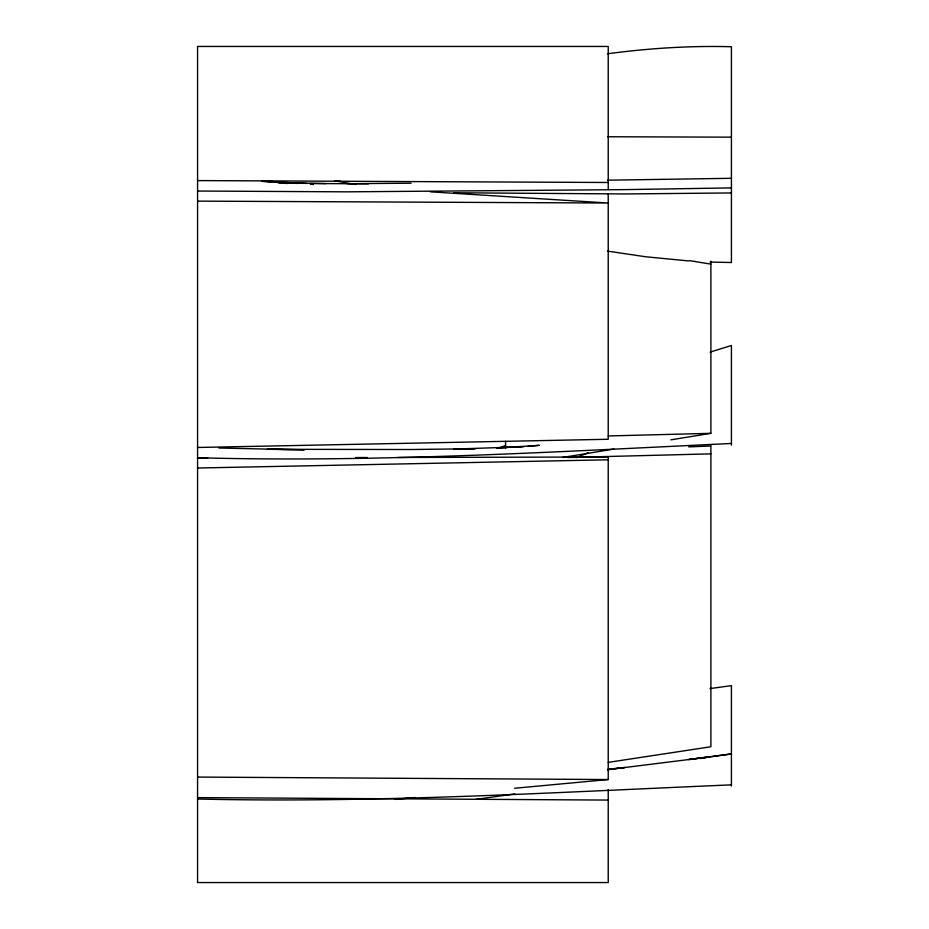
<?xml version="1.0" encoding="UTF-8"?>
<svg xmlns="http://www.w3.org/2000/svg" width="929" height="929" viewBox="0 0 929 929"><rect width="100%" height="100%" fill="white"/><g stroke="black" fill="none" stroke-linecap="round" stroke-linejoin="round"><path stroke-width="1.39" d="M576.235 457.742L588.231 452.737M497.352 448.452L505.562 445.572M710.07 352.114L731.425 345.495L731.425 445.2M700.106 758.552L710.07 756.88L607.578 769.665M562.602 457.44L613.93 449.09M670.97 439.823L710.894 433.332L710.894 261.2M608.228 762.372L710.894 746.753L710.894 444.886M711.498 756.682L731.425 753.918L688.726 759.539L710.07 756.787M476.136 799.335L514.898 793.912M710.07 688.563L731.425 685.648L731.425 785.946M607.578 769.7L624.66 767.505L607.578 769.317M607.578 53.766C648.605 48.296 690.038 45.591 731.425 46.74L731.425 262.524L710.07 262.059M517.883 447.348L523.584 446.814M527.846 446.408L539.238 445.339L496.527 448.022L507.919 447.441M394.976 799.404L415.147 797.523M514.573 788.268L608.228 779.547L608.228 456.987L397.821 457.463M510.764 447.29L517.883 446.93L453.828 449.102L475.172 448.684L411.117 449.52L267.331 449.288L304.34 449.764L282.985 449.508M731.425 443.47C553.626 451.831 375.641 462.63 197.575 457.742M731.425 784.854C553.603 792.414 375.641 803.202 197.575 799.01M688.726 446.884L710.07 446.036M608.228 435.956L710.894 433.332M567.747 457.521L710.894 453.863M731.425 187.902L624.66 189.621L347.051 191.838L197.575 191.037M197.575 447.476L608.228 439.266L608.228 193.766M197.575 468.007L608.228 459.797M731.425 192.942L624.66 193.952L453.828 192.767M731.425 178.298L607.578 180.191M411.117 183.199L347.051 183.71M607.578 136.749L731.425 137.167M207.724 457.892L197.575 457.916L204.798 457.939M355.737 457.556L367.35 457.532M197.575 180.586L608.228 182.49M197.575 201.128L608.228 203.021L430.371 191.827M307.185 183.477L261.63 181.283L282.985 182.734L325.696 183.582M310.042 183.489L368.407 183.837M197.575 777.074L608.228 779.547M197.575 797.616L608.228 800.078M282.985 449.45L218.93 447.999M271.314 181.805L274.206 181.991M278.549 182.258L297.338 183.443M310.356 184.267L313.247 184.441M688.726 260.944L646.015 256.81L607.578 251.12M265.903 181.201L282.985 182.734M270.176 181.689L287.258 183.477L271.593 181.469M270.176 181.294L282.985 183.001M282.985 182.967L285.83 183.373M689.504 260.608L710.894 264.15M337.308 180.679L340.165 181.167M334.452 180.76L355.842 184.523M608.228 189.539L608.228 46.45L197.575 46.45L197.575 882.55L608.228 882.55L608.228 789.441M505.562 441.368L505.562 448.417"/></g></svg>
